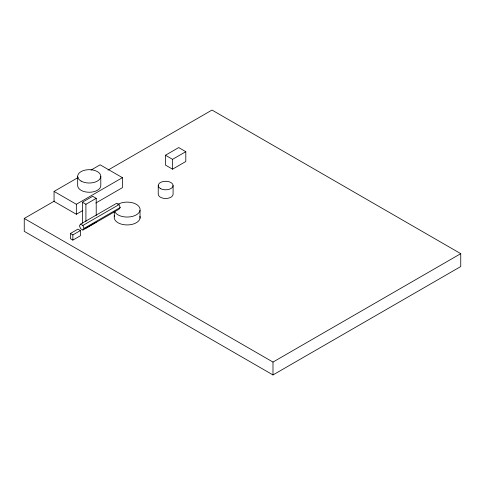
<?xml version="1.0" encoding="UTF-8"?>
<svg xmlns="http://www.w3.org/2000/svg" width="485" height="485" viewBox="0 0 485 485"><rect width="100%" height="100%" fill="white"/><g stroke="black" fill="none" stroke-linecap="round" stroke-linejoin="round"><path stroke-width="0.73" d="M80.589 224.118L79.437 225.755L80.589 228.714L82.886 230.042L119.025 209.18L120.171 207.544L119.025 204.585L116.727 203.257L80.589 224.118L82.886 225.446L84.038 228.411L82.886 230.042M82.832 210.52L76.339 214.267L54.059 201.408L54.059 191.417L78.079 177.546M91.059 170.053L100.146 164.809L122.426 177.668L122.426 187.659L95.812 203.027M107.991 170.114L212.012 110.059L460.75 253.667L460.75 266.538L272.988 374.941L24.25 231.333L24.25 218.462L54.344 201.087M54.059 191.417L76.339 204.276L122.426 177.668M82.377 223.106L82.377 202.239L92.69 196.286L96.218 198.323L96.218 215.467M165.446 155.242L178.71 147.579L185.803 151.678L185.803 161.517L172.539 169.174L165.446 165.082L165.446 155.242L172.539 159.335L185.803 151.678M82.377 202.239L85.912 204.276L96.218 198.323M82.886 225.446L119.025 204.585M70.392 233.497L77.946 229.138L80.407 230.557L80.407 235.752L72.859 240.111L70.392 238.693L70.392 233.497L72.859 234.916L80.407 230.557M84.038 228.411L120.171 207.544M85.912 228.126L96.218 222.172M24.25 218.462L272.988 362.071L460.75 253.667M272.988 362.071L272.988 374.941M173.09 185.543L173.09 194.206A7.433 4.292 0 0 1 165.658 198.498A7.433 4.292 0 0 1 158.231 194.206L158.231 185.543M172.539 159.335L172.539 169.174M140.038 210.314L140.038 218.201M114.284 211.721L114.284 216.74M100.795 176.346L100.795 185.579A11.561 6.675 0 0 1 89.234 192.254A11.561 6.675 0 0 1 77.667 185.579L77.667 176.346M85.912 204.276L85.912 221.415M76.339 204.276L76.339 214.267M72.859 234.916L72.859 240.111M139.922 216.249A12.937 7.469 0 0 1 126.458 224.925A12.937 7.469 0 0 1 114.696 215.455M117.716 204.476A12.937 7.469 0 0 1 137.619 205.185A12.937 7.469 0 0 1 132.672 216.34A12.937 7.469 0 0 1 114.624 211.436M160.408 188.574A7.433 4.292 0 0 0 172.836 186.652A7.433 4.292 0 0 0 163.736 181.402A7.433 4.292 0 0 0 160.408 188.574M81.056 181.069A11.561 6.675 0 0 0 100.401 178.074A11.561 6.675 0 0 0 86.239 169.902A11.561 6.675 0 0 0 81.056 181.069"/></g></svg>
